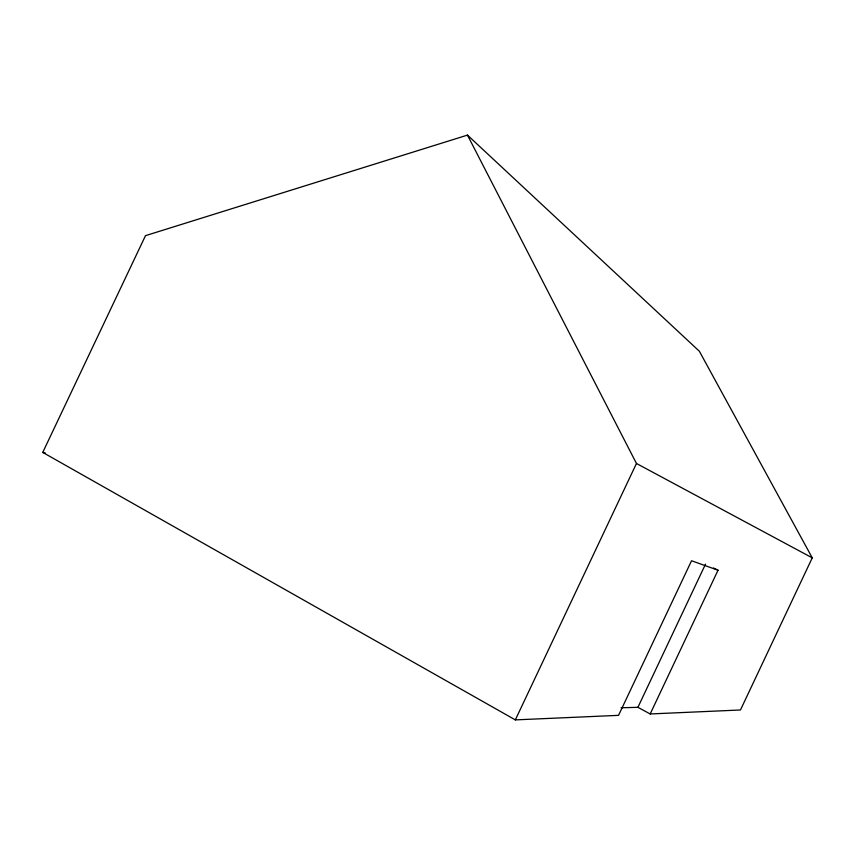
<?xml version="1.0" encoding="UTF-8"?>
<svg xmlns="http://www.w3.org/2000/svg" width="855" height="855" viewBox="0 0 855 855"><rect width="100%" height="100%" fill="white"/><g stroke="black" fill="none" stroke-linecap="round" stroke-linejoin="round"><path stroke-width="1.28" d="M515.341 719.889L636.462 463.474L467.471 135.111L145.489 235.659L42.75 452.402L515.341 719.889L618.55 715.346L691.535 560.752L718.04 570.21L650.185 713.957L637.916 707.32L621.051 707.78M637.916 707.32L705.514 564.14M467.471 135.111L699.358 351.245L812.25 557.845L740.473 709.981L650.185 713.957M42.75 452.402L45.347 453.011M713.476 568.009L718.04 570.21M636.462 463.474L812.25 557.845"/></g></svg>
